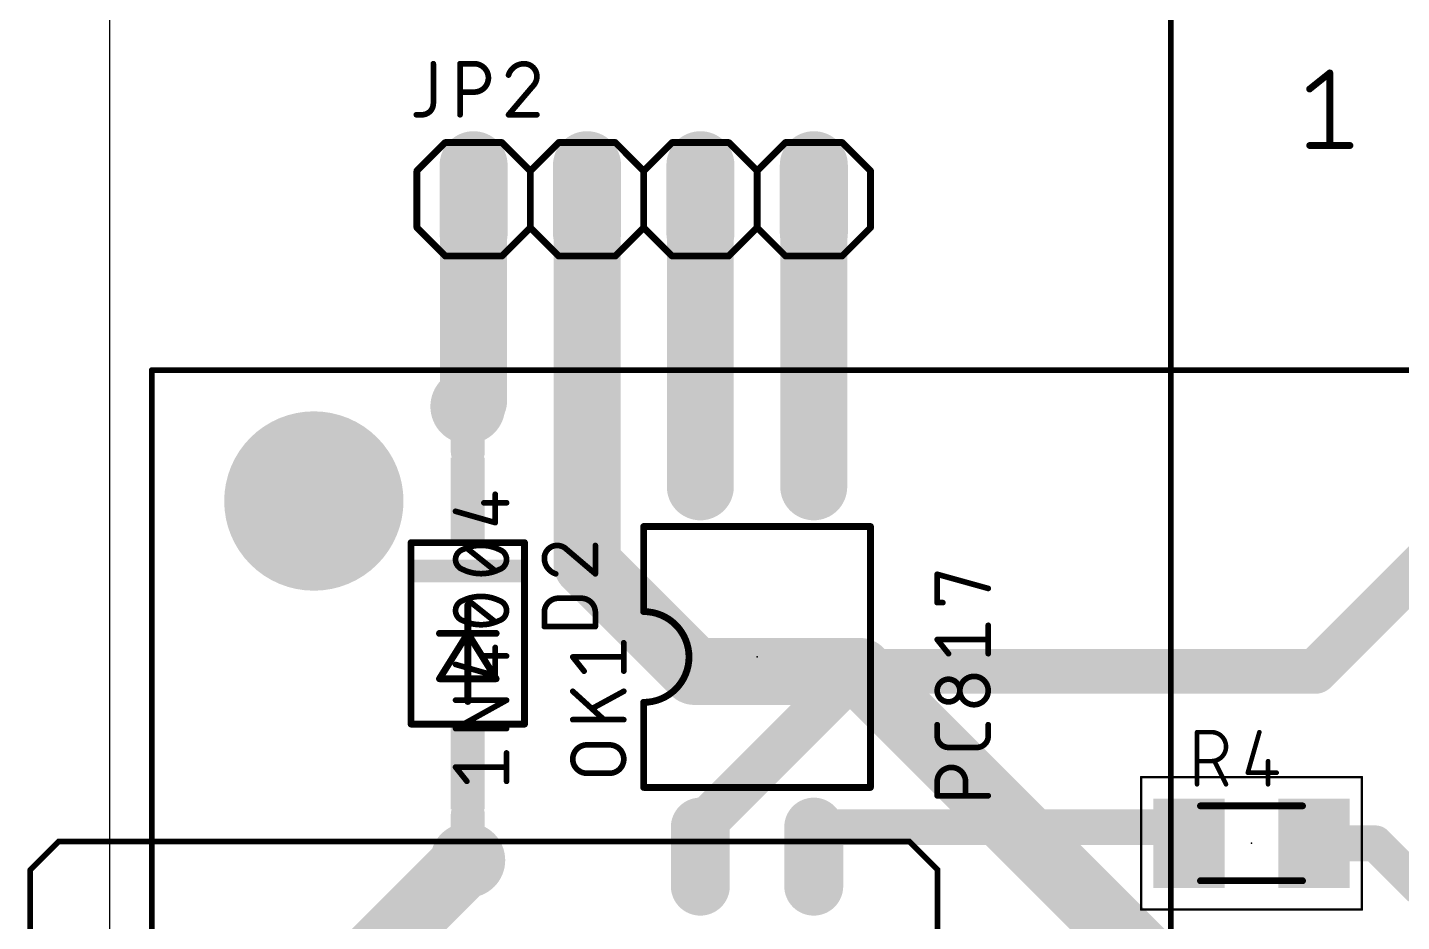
# Model space of a CAD drawing. Extents: x -35 to 140, y -8 to 139.
# Drawn here: x -1.84 to 28.93, y 23.1 to 43.12 of the extents above; entities that cross this region are included whole.
import ezdxf

# ---------------------------------------------------------------- set-up
doc = ezdxf.new("R2010")
doc.units = 0
for name, color, linetype in [('1', 12, 'CONTINUOUS'), ('16', 132, 'CONTINUOUS'), ('17', 110, 'CONTINUOUS'), ('20', 31, 'CONTINUOUS'), ('21', 253, 'CONTINUOUS'), ('23', 53, 'CONTINUOUS'), ('25', 253, 'CONTINUOUS'), ('27', 253, 'CONTINUOUS'), ('39', 12, 'CONTINUOUS'), ('51', 253, 'CONTINUOUS'), ('52', 253, 'CONTINUOUS')]:
    doc.layers.add(name, color=color, linetype=linetype)

# ---------------------------------------------------------------- blocks, each defined once
blk = doc.blocks.new('RECT')
blk.add_solid([(-0.5, -0.5), (0.5, -0.5), (-0.5, 0.5), (0.5, 0.5)])
blk = doc.blocks.new('ROUNDP')
at = {"const_width": 0.5}
blk.add_lwpolyline([(0, -0.25, 1), (0, 0.25, 1), (0, -0.25)], format="xyb", dxfattribs=at)
blk = doc.blocks.new('LONGP100')
at = {"const_width": 1}
blk.add_lwpolyline([(-0.5, 0), (0.5, 0)], dxfattribs=at)
at = {"const_width": 0.5}
for points in [[(-0.5, 0.25, 1), (-0.5, -0.25)], [(0.5, -0.25, 1), (0.5, 0.25)]]:
    blk.add_lwpolyline(points, format="xyb", dxfattribs=at)
blk = doc.blocks.new('OFFSETP100')
at = {"const_width": 1}
blk.add_lwpolyline([(0, 0), (1, 0)], dxfattribs=at)
at = {"const_width": 0.5}
for points in [[(0, 0.25, 1), (0, -0.25)], [(1, -0.25, 1), (1, 0.25)]]:
    blk.add_lwpolyline(points, format="xyb", dxfattribs=at)

msp = doc.modelspace()

# ---------------------------------------------------------------- linework, layer by layer
at = {"layer": '1'}
for points, const_width in [([(27, 28.7), (51.1, 52.8)], 1), ([(26.8762, 41.7406), (27.3278, 42.1018)], 0.1524), ([(27.3278, 42.1018), (27.3278, 40.4762)], 0.1524), ([(26.8762, 40.4762), (27.7793, 40.4762)], 0.1524), ([(8.152, 39.272), (8.152, 34.762)], 1.5), ([(13.23, 39.27), (13.232, 39.272)], 1.5), ([(13.23, 32.834), (13.23, 39.27)], 1.5), ([(15.77, 39.27), (15.772, 39.272)], 1.5), ([(15.77, 32.834), (15.77, 39.27)], 1.5), ([(8.152, 34.762), (8.022, 34.632)], 1.5), ([(13.23, 25.214), (16.716, 28.7)], 1), ([(16.716, 28.7), (27, 28.7)], 1), ([(15.77, 25.214), (23.812, 25.214)], 0.8), ([(23.812, 25.214), (24.174, 24.852)], 0.8), ([(26.974, 24.852), (28.348, 24.852)], 0.8), ([(28.348, 24.852), (29.37, 23.83)], 0.8), ([(8.022, 24.472), (5.122, 21.572)], 1.5)]:
    msp.add_lwpolyline(points, dxfattribs=dict(at, const_width=const_width))
for points, const_width in [([(27.3659, 42.1018, 1), (27.2897, 42.1018)], 0.0762), ([(27.3516, 42.072, 1), (27.304, 42.1316)], 0.0762), ([(26.8524, 41.7703, 1), (26.9, 41.7108)], 0.0762), ([(26.8762, 40.5143, 1), (26.8762, 40.4381)], 0.0762), ([(27.2897, 40.4762, 1), (27.3659, 40.4762)], 0.0762), ([(27.7793, 40.4381, 1), (27.7793, 40.5143)], 0.0762), ([(8.527, 39.272, 1), (7.777, 39.272)], 0.75), ([(13.605, 39.27, 1), (12.855, 39.27)], 0.75), ([(13.4972, 39.0068, 1), (12.9668, 39.5372)], 0.75), ([(16.145, 39.27, 1), (15.395, 39.27)], 0.75), ([(16.0372, 39.0068, 1), (15.5068, 39.5372)], 0.75), ([(12.9648, 39.5352, 1), (13.4952, 39.0048)], 0.75), ([(15.5048, 39.5352, 1), (16.0352, 39.0048)], 0.75), ([(8.4172, 34.4968, 1), (7.8868, 35.0272)], 0.75), ([(7.7568, 34.8972, 1), (8.2872, 34.3668)], 0.75), ([(7.777, 34.762, 1), (8.527, 34.762)], 0.75), ([(12.855, 32.834, 1), (13.605, 32.834)], 0.75), ([(15.395, 32.834, 1), (16.145, 32.834)], 0.75), ([(16.716, 28.95, 1), (16.716, 28.45)], 0.5), ([(16.8928, 28.5232, 1), (16.5392, 28.8768)], 0.5), ([(26.8232, 28.8768, 1), (27.1768, 28.5232)], 0.5), ([(27, 28.45, 1), (27, 28.95)], 0.5), ([(13.0532, 25.3908, 1), (13.4068, 25.0372)], 0.5), ([(15.77, 25.414, 1), (15.77, 25.014)], 0.4), ([(23.9534, 25.3554, 1), (23.6706, 25.0726)], 0.4), ([(23.812, 25.014, 1), (23.812, 25.414)], 0.4), ([(26.974, 25.052, 1), (26.974, 24.652)], 0.4), ([(28.4894, 24.9934, 1), (28.2066, 24.7106)], 0.4), ([(28.348, 24.652, 1), (28.348, 25.052)], 0.4), ([(8.2872, 24.2068, 1), (7.7568, 24.7372)], 0.75), ([(24.0326, 24.7106, 1), (24.3154, 24.9934)], 0.4)]:
    msp.add_lwpolyline(points, format="xyb", dxfattribs=dict(at, const_width=const_width))
at = {"layer": '16', "const_width": 1.5}
for points in [[(10.692, 39.272), (10.692, 31.108)], [(10.692, 31.108), (13.1, 28.7)], [(13.1, 28.7), (16.8, 28.7)], [(16.8, 28.7), (25.5, 20)]]:
    msp.add_lwpolyline(points, dxfattribs=at)
at = {"layer": '16', "const_width": 0.75}
for points in [[(11.067, 39.272, 1), (10.317, 39.272)], [(10.9572, 31.3732, 1), (10.4268, 30.8428)], [(10.317, 31.108, 1), (11.067, 31.108)], [(13.1, 29.075, 1), (13.1, 28.325)], [(12.8348, 28.4348, 1), (13.3652, 28.9652)], [(17.0652, 28.9652, 1), (16.5348, 28.4348)], [(16.8, 28.325, 1), (16.8, 29.075)]]:
    msp.add_lwpolyline(points, format="xyb", dxfattribs=at)
at = {"layer": '20'}
msp.add_line((0, 90), (0, 0), dxfattribs=at)
at = {"layer": '21', "const_width": 0.1524}
for points in [[(7.517, 40.542), (6.882, 39.907)], [(7.517, 40.542), (8.787, 40.542)], [(8.787, 40.542), (9.422, 39.907)], [(9.422, 39.907), (10.057, 40.542)], [(10.057, 40.542), (11.327, 40.542)], [(11.327, 40.542), (11.962, 39.907)], [(11.962, 39.907), (12.597, 40.542)], [(12.597, 40.542), (13.867, 40.542)], [(13.867, 40.542), (14.502, 39.907)], [(15.137, 40.542), (14.502, 39.907)], [(15.137, 40.542), (16.407, 40.542)], [(16.407, 40.542), (17.042, 39.907)], [(6.882, 39.907), (6.882, 38.637)], [(9.422, 39.907), (9.422, 38.637)], [(11.962, 39.907), (11.962, 38.637)], [(14.502, 39.907), (14.502, 38.637)], [(17.042, 39.907), (17.042, 38.637)], [(6.882, 38.637), (7.517, 38.002)], [(9.422, 38.637), (8.787, 38.002)], [(10.057, 38.002), (9.422, 38.637)], [(11.962, 38.637), (11.327, 38.002)], [(12.597, 38.002), (11.962, 38.637)], [(14.502, 38.637), (13.867, 38.002)], [(14.502, 38.637), (15.137, 38.002)], [(17.042, 38.637), (16.407, 38.002)], [(8.787, 38.002), (7.517, 38.002)], [(11.327, 38.002), (10.057, 38.002)], [(13.867, 38.002), (12.597, 38.002)], [(16.407, 38.002), (15.137, 38.002)], [(17.04, 31.945), (11.96, 31.945)], [(11.96, 31.945), (11.96, 30.04)], [(17.04, 31.945), (17.04, 26.103)], [(6.752, 27.52), (6.752, 31.584)], [(9.292, 31.584), (6.752, 31.584)], [(9.292, 31.584), (9.292, 27.52)], [(8.022, 30.187), (8.022, 29.552)], [(7.387, 28.536), (8.022, 29.552)], [(8.022, 29.552), (7.387, 29.552)], [(8.022, 29.552), (8.022, 28.028)], [(8.022, 29.552), (8.657, 28.536)], [(8.657, 29.552), (8.022, 29.552)], [(8.657, 28.536), (7.387, 28.536)], [(11.96, 26.103), (11.96, 28.008)], [(6.752, 27.52), (9.292, 27.52)], [(11.96, 26.103), (17.04, 26.103)]]:
    msp.add_lwpolyline(points, dxfattribs=at)
at = {"layer": '21'}
for points, const_width in [([(7.517, 40.5801, 1), (7.517, 40.5039)], 0.0762), ([(7.5439, 40.5151, 1), (7.4901, 40.5689)], 0.0762), ([(8.8139, 40.5689, 1), (8.7601, 40.5151)], 0.0762), ([(8.787, 40.5039, 1), (8.787, 40.5801)], 0.0762), ([(10.057, 40.5801, 1), (10.057, 40.5039)], 0.0762), ([(10.0839, 40.5151, 1), (10.0301, 40.5689)], 0.0762), ([(11.3539, 40.5689, 1), (11.3001, 40.5151)], 0.0762), ([(11.327, 40.5039, 1), (11.327, 40.5801)], 0.0762), ([(12.597, 40.5801, 1), (12.597, 40.5039)], 0.0762), ([(12.6239, 40.5151, 1), (12.5701, 40.5689)], 0.0762), ([(13.8939, 40.5689, 1), (13.8401, 40.5151)], 0.0762), ([(13.867, 40.5039, 1), (13.867, 40.5801)], 0.0762), ([(15.137, 40.5801, 1), (15.137, 40.5039)], 0.0762), ([(15.1639, 40.5151, 1), (15.1101, 40.5689)], 0.0762), ([(16.4339, 40.5689, 1), (16.3801, 40.5151)], 0.0762), ([(16.407, 40.5039, 1), (16.407, 40.5801)], 0.0762), ([(6.9201, 39.907, 1), (6.8439, 39.907)], 0.0762), ([(6.8551, 39.9339, 1), (6.9089, 39.8801)], 0.0762), ([(9.4601, 39.907, 1), (9.3839, 39.907)], 0.0762), ([(9.3951, 39.9339, 1), (9.4489, 39.8801)], 0.0762), ([(9.3951, 39.8801, 1), (9.4489, 39.9339)], 0.0762), ([(12.0001, 39.907, 1), (11.9239, 39.907)], 0.0762), ([(11.9351, 39.9339, 1), (11.9889, 39.8801)], 0.0762), ([(11.9351, 39.8801, 1), (11.9889, 39.9339)], 0.0762), ([(14.5401, 39.907, 1), (14.4639, 39.907)], 0.0762), ([(14.4751, 39.9339, 1), (14.5289, 39.8801)], 0.0762), ([(14.4751, 39.8801, 1), (14.5289, 39.9339)], 0.0762), ([(17.0801, 39.907, 1), (17.0039, 39.907)], 0.0762), ([(17.0151, 39.8801, 1), (17.0689, 39.9339)], 0.0762), ([(6.8439, 38.637, 1), (6.9201, 38.637)], 0.0762), ([(6.9089, 38.6639, 1), (6.8551, 38.6101)], 0.0762), ([(9.3839, 38.637, 1), (9.4601, 38.637)], 0.0762), ([(9.4489, 38.6639, 1), (9.3951, 38.6101)], 0.0762), ([(9.4489, 38.6101, 1), (9.3951, 38.6639)], 0.0762), ([(11.9239, 38.637, 1), (12.0001, 38.637)], 0.0762), ([(11.9889, 38.6639, 1), (11.9351, 38.6101)], 0.0762), ([(11.9889, 38.6101, 1), (11.9351, 38.6639)], 0.0762), ([(14.4639, 38.637, 1), (14.5401, 38.637)], 0.0762), ([(14.5289, 38.6639, 1), (14.4751, 38.6101)], 0.0762), ([(14.5289, 38.6101, 1), (14.4751, 38.6639)], 0.0762), ([(17.0039, 38.637, 1), (17.0801, 38.637)], 0.0762), ([(17.0689, 38.6101, 1), (17.0151, 38.6639)], 0.0762), ([(7.517, 38.0401, 1), (7.517, 37.9639)], 0.0762), ([(7.4901, 37.9751, 1), (7.5439, 38.0289)], 0.0762), ([(8.7601, 38.0289, 1), (8.8139, 37.9751)], 0.0762), ([(8.787, 37.9639, 1), (8.787, 38.0401)], 0.0762), ([(10.057, 38.0401, 1), (10.057, 37.9639)], 0.0762), ([(10.0301, 37.9751, 1), (10.0839, 38.0289)], 0.0762), ([(11.3001, 38.0289, 1), (11.3539, 37.9751)], 0.0762), ([(11.327, 37.9639, 1), (11.327, 38.0401)], 0.0762), ([(12.597, 38.0401, 1), (12.597, 37.9639)], 0.0762), ([(12.5701, 37.9751, 1), (12.6239, 38.0289)], 0.0762), ([(13.8401, 38.0289, 1), (13.8939, 37.9751)], 0.0762), ([(13.867, 37.9639, 1), (13.867, 38.0401)], 0.0762), ([(15.137, 38.0401, 1), (15.137, 37.9639)], 0.0762), ([(15.1101, 37.9751, 1), (15.1639, 38.0289)], 0.0762), ([(16.3801, 38.0289, 1), (16.4339, 37.9751)], 0.0762), ([(16.407, 37.9639, 1), (16.407, 38.0401)], 0.0762), ([(11.96, 31.9831, 1), (11.96, 31.9069)], 0.0762), ([(11.9981, 31.945, 1), (11.9219, 31.945)], 0.0762), ([(17.0781, 31.945, 1), (17.0019, 31.945)], 0.0762), ([(17.04, 31.9069, 1), (17.04, 31.9831)], 0.0762), ([(6.7901, 31.584, 1), (6.7139, 31.584)], 0.0762), ([(6.752, 31.6221, 1), (6.752, 31.5459)], 0.0762), ([(9.3301, 31.584, 1), (9.2539, 31.584)], 0.0762), ([(9.292, 31.5459, 1), (9.292, 31.6221)], 0.0762), ([(8.0601, 30.187, 1), (7.9839, 30.187)], 0.0762), ([(11.96, 28.008, 1), (11.96, 30.04)], 0.1524), ([(11.96, 30.0781, 1), (11.96, 30.0019)], 0.0762), ([(11.9219, 30.04, 1), (11.9981, 30.04)], 0.0762), ([(7.387, 29.5901, 1), (7.387, 29.5139)], 0.0762), ([(8.0601, 29.552, 1), (7.9839, 29.552)], 0.0762), ([(8.0543, 29.5722, 1), (7.9897, 29.5318)], 0.0762), ([(8.022, 29.5901, 1), (8.022, 29.5139)], 0.0762), ([(7.9839, 29.552, 1), (8.0601, 29.552)], 0.0762), ([(8.0543, 29.5318, 1), (7.9897, 29.5722)], 0.0762), ([(8.022, 29.5139, 1), (8.022, 29.5901)], 0.0762), ([(8.657, 29.5139, 1), (8.657, 29.5901)], 0.0762), ([(7.387, 28.5741, 1), (7.387, 28.4979)], 0.0762), ([(7.3547, 28.5562, 1), (7.4193, 28.5158)], 0.0762), ([(8.6247, 28.5158, 1), (8.6893, 28.5562)], 0.0762), ([(8.657, 28.4979, 1), (8.657, 28.5741)], 0.0762), ([(7.9839, 28.028, 1), (8.0601, 28.028)], 0.0762), ([(11.9981, 28.008, 1), (11.9219, 28.008)], 0.0762), ([(11.96, 28.0461, 1), (11.96, 27.9699)], 0.0762), ([(6.752, 27.5581, 1), (6.752, 27.4819)], 0.0762), ([(6.7139, 27.52, 1), (6.7901, 27.52)], 0.0762), ([(9.2539, 27.52, 1), (9.3301, 27.52)], 0.0762), ([(9.292, 27.4819, 1), (9.292, 27.5581)], 0.0762), ([(11.96, 26.1411, 1), (11.96, 26.0649)], 0.0762), ([(17.04, 26.0649, 1), (17.04, 26.1411)], 0.0762), ([(11.9219, 26.103, 1), (11.9981, 26.103)], 0.0762), ([(17.0019, 26.103, 1), (17.0781, 26.103)], 0.0762)]:
    msp.add_lwpolyline(points, format="xyb", dxfattribs=dict(at, const_width=const_width))
at = {"layer": '23'}
for p in [(11.962, 39.272), (8.022, 29.552), (14.5, 29.024), (25.574, 24.852)]:
    msp.add_point(p, dxfattribs=at)
at = {"layer": '25'}
for points, const_width in [([(7.2503, 42.3073), (7.2503, 41.4183)], 0.127), ([(7.8483, 41.1643), (7.8483, 42.3073)], 0.127), ([(7.8483, 42.3073), (8.1658, 42.3073)], 0.127), ([(9.4739, 41.7993), (8.9342, 41.1643)], 0.127), ([(8.1658, 41.6723), (7.8483, 41.6723)], 0.127), ([(6.9963, 41.1643), (6.8693, 41.1643)], 0.127), ([(8.9342, 41.1643), (9.5692, 41.1643)], 0.127), ([(10.2445, 31.4253), (10.8795, 30.8855)], 0.127), ([(10.8795, 30.8855), (10.8795, 31.5205)], 0.127), ([(10.054, 30.3394), (10.562, 30.3394)], 0.127), ([(9.7365, 29.7044), (9.7365, 30.0219)], 0.127), ([(10.8795, 30.0219), (10.8795, 29.7044)], 0.127), ([(10.8795, 29.7044), (9.7365, 29.7044)], 0.127), ([(11.5155, 28.7065), (11.5155, 29.3415)], 0.127), ([(10.6265, 28.7065), (10.3725, 29.024)], 0.127), ([(10.3725, 29.024), (11.5155, 29.024)], 0.127), ([(10.3725, 28.2557), (11.071, 27.6207)], 0.127), ([(11.5155, 28.2557), (10.817, 27.8747)], 0.127), ([(11.5155, 27.6207), (10.3725, 27.6207)], 0.127), ([(24.3548, 26.1728), (24.3548, 27.3412)], 0.1016), ([(24.3548, 27.3412), (24.6794, 27.3412)], 0.1016), ([(25.7501, 27.3412), (25.4904, 26.4324)], 0.1016), ([(10.69, 27.0555), (11.198, 27.0555)], 0.127), ([(11.198, 26.4205), (10.69, 26.4205)], 0.127), ([(24.6794, 26.6921), (24.3548, 26.6921)], 0.1016), ([(25.0039, 26.1728), (24.7443, 26.6921)], 0.1016), ([(25.4904, 26.4324), (26.1395, 26.4324)], 0.1016), ([(25.9448, 26.6921), (25.9448, 26.1728)], 0.1016)]:
    msp.add_lwpolyline(points, dxfattribs=dict(at, const_width=const_width))
for points, const_width in [([(7.282, 42.3073, 1), (7.2186, 42.3073)], 0.0635), ([(7.8483, 42.3391, 1), (7.8483, 42.2756)], 0.0635), ([(7.8801, 42.3073, 1), (7.8166, 42.3073)], 0.0635), ([(8.1658, 42.3391, 1), (8.1658, 42.2756)], 0.0635), ([(8.1658, 41.6723, 1), (8.1658, 42.3073)], 0.127), ([(8.1658, 42.2756, 1), (8.1658, 42.3391)], 0.0635), ([(9.2834, 42.3073, 0.3252), (8.9342, 42.0533)], 0.127), ([(9.2834, 42.3391, 1), (9.2834, 42.2756)], 0.0635), ([(9.5692, 42.0216, 0.4142), (9.2834, 42.3073)], 0.127), ([(9.2834, 42.2756, 1), (9.2834, 42.3391)], 0.0635), ([(8.904, 42.0631, 1), (8.9644, 42.0435)], 0.0635), ([(9.4739, 41.7993, 0.2053), (9.5692, 42.0216)], 0.127), ([(9.452, 41.8223, 1), (9.4958, 41.7763)], 0.0635), ([(9.4981, 41.7787, 1), (9.4497, 41.8199)], 0.0635), ([(9.6009, 42.0216, 1), (9.5374, 42.0215)], 0.0635), ([(9.5374, 42.0216, 1), (9.6009, 42.0216)], 0.0635), ([(7.8483, 41.7041, 1), (7.8483, 41.6405)], 0.0635), ([(8.1658, 41.7041, 1), (8.1658, 41.6405)], 0.0635), ([(8.1658, 41.6405, 1), (8.1658, 41.7041)], 0.0635), ([(6.9963, 41.1643, 0.4142), (7.2503, 41.4183)], 0.127), ([(7.282, 41.4183, 1), (7.2186, 41.4183)], 0.0635), ([(7.2186, 41.4183, 1), (7.282, 41.4183)], 0.0635), ([(6.8693, 41.1961, 1), (6.8693, 41.1326)], 0.0635), ([(6.9963, 41.1961, 1), (6.9963, 41.1326)], 0.0635), ([(6.9963, 41.1326, 1), (6.9963, 41.1961)], 0.0635), ([(7.8166, 41.1643, 1), (7.8801, 41.1643)], 0.0635), ([(8.9342, 41.1961, 1), (8.9342, 41.1326)], 0.0635), ([(8.91, 41.1849, 1), (8.9584, 41.1437)], 0.0635), ([(9.5692, 41.1326, 1), (9.5692, 41.1961)], 0.0635), ([(10.0222, 31.5205, 0.4142), (9.7365, 31.2348)], 0.127), ([(10.2445, 31.4253, 0.2053), (10.0222, 31.5205)], 0.127), ([(10.0222, 31.5522, 1), (10.0223, 31.4888)], 0.0635), ([(10.0222, 31.4888, 1), (10.0222, 31.5523)], 0.0635), ([(10.2651, 31.4494, 1), (10.2239, 31.4011)], 0.0635), ([(10.2215, 31.4034, 1), (10.2675, 31.4471)], 0.0635), ([(10.9113, 31.5205, 1), (10.8477, 31.5205)], 0.0635), ([(9.7365, 31.2348, 0.3252), (9.9905, 30.8855)], 0.127), ([(9.7683, 31.2347, 1), (9.7048, 31.2348)], 0.0635), ([(9.7048, 31.2348, 1), (9.7683, 31.2348)], 0.0635), ([(9.9807, 30.8553, 1), (10.0003, 30.9157)], 0.0635), ([(10.8477, 30.8855, 1), (10.9113, 30.8855)], 0.0635), ([(10.8589, 30.8613, 1), (10.9001, 30.9097)], 0.0635), ([(10.054, 30.3394, 0.4142), (9.7365, 30.0219)], 0.127), ([(10.054, 30.3712, 1), (10.054, 30.3077)], 0.0635), ([(10.054, 30.3077, 1), (10.054, 30.3712)], 0.0635), ([(10.562, 30.3712, 1), (10.562, 30.3077)], 0.0635), ([(10.8795, 30.0219, 0.4142), (10.562, 30.3394)], 0.127), ([(10.562, 30.3077, 1), (10.562, 30.3712)], 0.0635), ([(9.7683, 30.0219, 1), (9.7048, 30.0219)], 0.0635), ([(9.7048, 30.0219, 1), (9.7683, 30.0219)], 0.0635), ([(10.9113, 30.0219, 1), (10.8477, 30.0219)], 0.0635), ([(10.8477, 30.0219, 1), (10.9113, 30.0219)], 0.0635), ([(9.7365, 29.7361, 1), (9.7365, 29.6727)], 0.0635), ([(9.7048, 29.7044, 1), (9.7683, 29.7044)], 0.0635), ([(10.8477, 29.7044, 1), (10.9113, 29.7044)], 0.0635), ([(10.8795, 29.6727, 1), (10.8795, 29.7361)], 0.0635), ([(11.5473, 29.3415, 1), (11.4838, 29.3415)], 0.0635), ([(10.3973, 29.0438, 1), (10.3477, 29.0042)], 0.0635), ([(10.3725, 29.0557, 1), (10.3725, 28.9923)], 0.0635), ([(11.5155, 28.9923, 1), (11.5155, 29.0557)], 0.0635), ([(10.6017, 28.6867, 1), (10.6513, 28.7263)], 0.0635), ([(11.4838, 28.7065, 1), (11.5473, 28.7065)], 0.0635), ([(10.3939, 28.2791, 1), (10.3511, 28.2322)], 0.0635), ([(11.5307, 28.2278, 1), (11.5003, 28.2835)], 0.0635), ([(10.8018, 27.9025, 1), (10.8322, 27.8468)], 0.0635), ([(10.3725, 27.6524, 1), (10.3725, 27.5889)], 0.0635), ([(11.0496, 27.5972, 1), (11.0924, 27.6441)], 0.0635), ([(11.5155, 27.5889, 1), (11.5155, 27.6524)], 0.0635), ([(24.3802, 27.3412, 1), (24.3294, 27.3412)], 0.0508), ([(24.3548, 27.3666, 1), (24.3548, 27.3158)], 0.0508), ([(24.6794, 26.6921, 1), (24.6794, 27.3412)], 0.1016), ([(24.6794, 27.3666, 1), (24.6794, 27.3158)], 0.0508), ([(24.6794, 27.3158, 1), (24.6794, 27.3666)], 0.0508), ([(25.7745, 27.3342, 1), (25.7257, 27.3482)], 0.0508), ([(10.69, 27.0555, 1), (10.69, 26.4205)], 0.127), ([(10.69, 27.0873, 1), (10.69, 27.0238)], 0.0635), ([(10.69, 27.0238, 1), (10.69, 27.0873)], 0.0635), ([(11.198, 26.4205, 1), (11.198, 27.0555)], 0.127), ([(11.198, 27.0873, 1), (11.198, 27.0238)], 0.0635), ([(11.198, 27.0238, 1), (11.198, 27.0873)], 0.0635), ([(10.69, 26.4522, 1), (10.69, 26.3888)], 0.0635), ([(10.69, 26.3888, 1), (10.69, 26.4522)], 0.0635), ([(11.198, 26.4522, 1), (11.198, 26.3888)], 0.0635), ([(11.198, 26.3888, 1), (11.198, 26.4522)], 0.0635), ([(24.3548, 26.7175, 1), (24.3548, 26.6667)], 0.0508), ([(24.6794, 26.7175, 1), (24.6794, 26.6667)], 0.0508), ([(24.6794, 26.6667, 1), (24.6794, 26.7175)], 0.0508), ([(24.767, 26.7034, 1), (24.7215, 26.6807)], 0.0508), ([(25.4904, 26.4578, 1), (25.4904, 26.407)], 0.0508), ([(25.9702, 26.6921, 1), (25.9194, 26.6921)], 0.0508), ([(26.1395, 26.407, 1), (26.1395, 26.4578)], 0.0508), ([(24.3294, 26.1728, 1), (24.3802, 26.1728)], 0.0508), ([(24.9812, 26.1614, 1), (25.0266, 26.1842)], 0.0508), ([(25.466, 26.4394, 1), (25.5149, 26.4255)], 0.0508), ([(25.9194, 26.1728, 1), (25.9702, 26.1728)], 0.0508)]:
    msp.add_lwpolyline(points, format="xyb", dxfattribs=dict(at, const_width=const_width))
at = {"layer": '27'}
for points, const_width in [([(8.6683, 32.6665, 1), (8.6047, 32.6665)], 0.0635), ([(7.7562, 32.316, 1), (7.7388, 32.255)], 0.0635), ([(8.3825, 32.5078, 1), (8.3825, 32.4442)], 0.0635), ([(8.8905, 32.4442, 1), (8.8905, 32.5078)], 0.0635), ([(8.6047, 32.0315, 1), (8.6683, 32.0315)], 0.0635), ([(8.6278, 32.001, 1), (8.6452, 32.062)], 0.0635), ([(7.9063, 31.4283, 0.3205), (7.7475, 31.206)], 0.127), ([(7.8923, 31.4568, 1), (7.9202, 31.3997)], 0.0635), ([(8.319, 31.5235, 0.1139), (7.9063, 31.4283)], 0.127), ([(7.9165, 31.3982, 1), (7.896, 31.4583)], 0.0635), ([(8.0213, 31.4848, 1), (7.9817, 31.4352)], 0.0635), ([(8.7317, 31.4283, 0.1139), (8.319, 31.5235)], 0.127), ([(8.319, 31.5553, 1), (8.319, 31.4918)], 0.0635), ([(8.319, 31.4918, 1), (8.319, 31.5553)], 0.0635), ([(8.8905, 31.206, 0.3205), (8.7317, 31.4283)], 0.127), ([(8.742, 31.4583, 1), (8.7215, 31.3982)], 0.0635), ([(8.7178, 31.3997, 1), (8.7457, 31.4568)], 0.0635), ([(7.7475, 31.206, 0.3205), (7.9063, 30.9838)], 0.127), ([(7.7793, 31.206, 1), (7.7158, 31.206)], 0.0635), ([(7.7158, 31.206, 1), (7.7793, 31.206)], 0.0635), ([(8.7317, 30.9838, 0.3205), (8.8905, 31.206)], 0.127), ([(8.9223, 31.206, 1), (8.8588, 31.206)], 0.0635), ([(8.8588, 31.206, 1), (8.9223, 31.206)], 0.0635), ([(7.9202, 31.0123, 1), (7.8923, 30.9552)], 0.0635), ([(7.9063, 30.9838, 0.1139), (8.319, 30.8885)], 0.127), ([(7.896, 30.9537, 1), (7.9165, 31.0138)], 0.0635), ([(8.319, 30.8885, 0.1139), (8.7317, 30.9838)], 0.127), ([(8.319, 30.9202, 1), (8.319, 30.8568)], 0.0635), ([(8.319, 30.8568, 1), (8.319, 30.9202)], 0.0635), ([(8.6167, 30.9272, 1), (8.6563, 30.9768)], 0.0635), ([(8.7215, 31.0138, 1), (8.742, 30.9537)], 0.0635), ([(8.7457, 30.9552, 1), (8.7178, 31.0123)], 0.0635), ([(18.543, 30.9064, 1), (18.526, 30.8453)], 0.0635), ([(18.5663, 30.8758, 1), (18.5028, 30.8758)], 0.0635), ([(19.669, 30.5278, 1), (19.686, 30.5889)], 0.0635), ([(7.9063, 30.2853, 0.3205), (7.7475, 30.063)], 0.127), ([(7.8923, 30.3138, 1), (7.9202, 30.2567)], 0.0635), ([(8.319, 30.3805, 0.1139), (7.9063, 30.2853)], 0.127), ([(7.9165, 30.2552, 1), (7.896, 30.3153)], 0.0635), ([(8.0213, 30.3418, 1), (7.9817, 30.2922)], 0.0635), ([(8.7317, 30.2853, 0.1139), (8.319, 30.3805)], 0.127), ([(8.319, 30.4123, 1), (8.319, 30.3488)], 0.0635), ([(8.319, 30.3488, 1), (8.319, 30.4123)], 0.0635), ([(8.8905, 30.063, 0.3205), (8.7317, 30.2853)], 0.127), ([(8.742, 30.3153, 1), (8.7215, 30.2552)], 0.0635), ([(8.7178, 30.2567, 1), (8.7457, 30.3138)], 0.0635), ([(18.5345, 30.2726, 1), (18.5345, 30.2091)], 0.0635), ([(18.5028, 30.2408, 1), (18.5663, 30.2408)], 0.0635), ([(18.6615, 30.2091, 1), (18.6615, 30.2726)], 0.0635), ([(7.7475, 30.063, 0.3205), (7.9063, 29.8407)], 0.127), ([(7.7793, 30.063, 1), (7.7158, 30.063)], 0.0635), ([(7.7158, 30.063, 1), (7.7793, 30.063)], 0.0635), ([(7.9202, 29.8693, 1), (7.8923, 29.8122)], 0.0635), ([(7.9063, 29.8407, 0.1139), (8.319, 29.7455)], 0.127), ([(7.896, 29.8107, 1), (7.9165, 29.8708)], 0.0635), ([(8.319, 29.7455, 0.1139), (8.7317, 29.8407)], 0.127), ([(8.6167, 29.7842, 1), (8.6563, 29.8338)], 0.0635), ([(8.7317, 29.8407, 0.3205), (8.8905, 30.063)], 0.127), ([(8.7215, 29.8708, 1), (8.742, 29.8107)], 0.0635), ([(8.7457, 29.8122, 1), (8.7178, 29.8693)], 0.0635), ([(8.9223, 30.063, 1), (8.8588, 30.063)], 0.0635), ([(8.8588, 30.063, 1), (8.9223, 30.063)], 0.0635), ([(8.319, 29.7772, 1), (8.319, 29.7138)], 0.0635), ([(8.319, 29.7138, 1), (8.319, 29.7772)], 0.0635), ([(19.7093, 29.7328, 1), (19.6458, 29.7328)], 0.0635), ([(8.6683, 29.2375, 1), (8.6047, 29.2375)], 0.0635), ([(18.5593, 29.4352, 1), (18.5097, 29.3955)], 0.0635), ([(18.5345, 29.4471, 1), (18.5345, 29.3836)], 0.0635), ([(19.6775, 29.3836, 1), (19.6775, 29.4471)], 0.0635), ([(8.3825, 29.0787, 1), (8.3825, 29.0153)], 0.0635), ([(8.8905, 29.0153, 1), (8.8905, 29.0787)], 0.0635), ([(18.7637, 29.078, 1), (18.8133, 29.1177)], 0.0635), ([(19.6458, 29.0978, 1), (19.7093, 29.0978)], 0.0635), ([(7.7562, 28.887, 1), (7.7388, 28.826)], 0.0635), ([(8.6047, 28.6025, 1), (8.6683, 28.6025)], 0.0635), ([(8.6278, 28.572, 1), (8.6452, 28.633)], 0.0635), ([(19.36, 28.5898, 1), (19.36, 27.9548)], 0.127), ([(19.36, 27.9548, 1), (19.36, 28.5898)], 0.127), ([(19.36, 28.6216, 1), (19.36, 28.5581)], 0.0635), ([(19.36, 28.5581, 1), (19.36, 28.6216)], 0.0635), ([(18.7885, 28.5263, 1), (18.7885, 28.0183)], 0.127), ([(18.7885, 28.5581, 1), (18.7885, 28.4946)], 0.0635), ([(18.7885, 28.0183, 1), (18.7885, 28.5263)], 0.127), ([(18.7885, 28.4946, 1), (18.7885, 28.5581)], 0.0635), ([(7.7475, 28.0881, 1), (7.7475, 28.0247)], 0.0635), ([(8.9059, 28.0286, 1), (8.8751, 28.0842)], 0.0635), ([(8.8905, 28.0247, 1), (8.8905, 28.0881)], 0.0635), ([(18.7885, 28.0501, 1), (18.7885, 27.9866)], 0.0635), ([(18.7885, 27.9866, 1), (18.7885, 28.0501)], 0.0635), ([(19.36, 27.9866, 1), (19.36, 27.9231)], 0.0635), ([(19.36, 27.9231, 1), (19.36, 27.9866)], 0.0635), ([(7.7475, 27.4532, 1), (7.7475, 27.3897)], 0.0635), ([(7.7321, 27.4492, 1), (7.7629, 27.3936)], 0.0635), ([(8.8905, 27.3897, 1), (8.8905, 27.4532)], 0.0635), ([(18.5663, 27.5066, 1), (18.5028, 27.5066)], 0.0635), ([(19.7093, 27.5066, 1), (19.6458, 27.5066)], 0.0635), ([(18.5345, 27.2526, 0.4142), (18.7885, 26.9986)], 0.127), ([(18.5663, 27.2526, 1), (18.5028, 27.2526)], 0.0635), ([(18.5028, 27.2526, 1), (18.5663, 27.2526)], 0.0635), ([(19.4235, 26.9986, 0.4142), (19.6775, 27.2526)], 0.127), ([(19.7093, 27.2526, 1), (19.6458, 27.2526)], 0.0635), ([(19.6458, 27.2526, 1), (19.7093, 27.2526)], 0.0635), ([(8.9223, 26.8753, 1), (8.8588, 26.8753)], 0.0635), ([(18.7885, 27.0304, 1), (18.7885, 26.9669)], 0.0635), ([(18.7885, 26.9669, 1), (18.7885, 27.0304)], 0.0635), ([(19.4235, 27.0304, 1), (19.4235, 26.9669)], 0.0635), ([(19.4235, 26.9669, 1), (19.4235, 27.0304)], 0.0635), ([(7.7723, 26.5776, 1), (7.7227, 26.538)], 0.0635), ([(7.7475, 26.5895, 1), (7.7475, 26.5261)], 0.0635), ([(8.8905, 26.5261, 1), (8.8905, 26.5895)], 0.0635), ([(19.1695, 26.234, 1), (18.5345, 26.234)], 0.127), ([(7.9767, 26.2205, 1), (8.0263, 26.2601)], 0.0635), ([(8.8588, 26.2403, 1), (8.9223, 26.2403)], 0.0635), ([(18.5663, 26.234, 1), (18.5028, 26.234)], 0.0635), ([(18.5028, 26.234, 1), (18.5663, 26.234)], 0.0635), ([(19.2012, 26.234, 1), (19.1378, 26.234)], 0.0635), ([(19.1378, 26.234, 1), (19.2012, 26.234)], 0.0635), ([(18.5345, 25.9483, 1), (18.5345, 25.8848)], 0.0635), ([(18.5028, 25.9165, 1), (18.5663, 25.9165)], 0.0635), ([(19.1378, 25.9165, 1), (19.2012, 25.9165)], 0.0635), ([(19.6775, 25.8848, 1), (19.6775, 25.9483)], 0.0635)]:
    msp.add_lwpolyline(points, format="xyb", dxfattribs=dict(at, const_width=const_width))
at = {"layer": '27', "const_width": 0.127}
for points in [[(8.6365, 32.0315), (8.6365, 32.6665)], [(7.7475, 32.2855), (8.6365, 32.0315)], [(8.3825, 32.476), (8.8905, 32.476)], [(8.6365, 30.952), (8.0015, 31.46)], [(18.5345, 30.2408), (18.5345, 30.8758)], [(18.5345, 30.8758), (19.6775, 30.5583)], [(8.6365, 29.809), (8.0015, 30.317)], [(18.6615, 30.2408), (18.5345, 30.2408)], [(19.6775, 29.0978), (19.6775, 29.7328)], [(8.6365, 28.6025), (8.6365, 29.2375)], [(18.7885, 29.0978), (18.5345, 29.4153)], [(18.5345, 29.4153), (19.6775, 29.4153)], [(8.3825, 29.047), (8.8905, 29.047)], [(7.7475, 28.8565), (8.6365, 28.6025)], [(7.7475, 27.4214), (8.8905, 28.0564)], [(8.8905, 28.0564), (7.7475, 28.0564)], [(8.8905, 27.4214), (7.7475, 27.4214)], [(18.5345, 27.2526), (18.5345, 27.5066)], [(19.6775, 27.5066), (19.6775, 27.2526)], [(8.8905, 26.2403), (8.8905, 26.8753)], [(19.4235, 26.9986), (18.7885, 26.9986)], [(8.0015, 26.2403), (7.7475, 26.5578)], [(7.7475, 26.5578), (8.8905, 26.5578)], [(18.5345, 25.9165), (18.5345, 26.234)], [(19.1695, 26.234), (19.1695, 25.9165)], [(19.6775, 25.9165), (18.5345, 25.9165)]]:
    msp.add_lwpolyline(points, dxfattribs=at)
at = {"layer": '39', "const_width": 0.0508}
for points in [[(23.101, 26.335), (28.047, 26.335)], [(23.101, 23.369), (23.101, 26.335)], [(28.047, 26.335), (28.047, 23.369)], [(28.047, 23.369), (23.101, 23.369)]]:
    msp.add_lwpolyline(points, dxfattribs=at)
at = {"layer": '39', "const_width": 0.0254}
for points in [[(23.101, 26.3477, 1), (23.101, 26.3223)], [(23.1137, 26.335, 1), (23.0883, 26.335)], [(28.0597, 26.335, 1), (28.0343, 26.335)], [(28.047, 26.3223, 1), (28.047, 26.3477)], [(23.101, 23.3817, 1), (23.101, 23.3563)], [(28.047, 23.3563, 1), (28.047, 23.3817)], [(23.0883, 23.369, 1), (23.1137, 23.369)], [(28.0343, 23.369, 1), (28.0597, 23.369)]]:
    msp.add_lwpolyline(points, format="xyb", dxfattribs=at)
at = {"layer": '51'}
for points, const_width in [([(23.77, 76.18), (23.77, 13.32)], 0.127), ([(8.022, 34.632), (8.022, 33.616)], 0.762), ([(8.022, 24.472), (8.022, 25.488)], 0.762), ([(26.717, 25.6902), (24.431, 25.6902)], 0.1524), ([(26.717, 24.0138), (24.431, 24.0138)], 0.1524)]:
    msp.add_lwpolyline(points, dxfattribs=dict(at, const_width=const_width))
for points, const_width in [([(8.2125, 34.632, 1), (7.8315, 34.632)], 0.381), ([(7.8315, 33.616, 1), (8.2125, 33.616)], 0.381), ([(8.2125, 25.488, 1), (7.8315, 25.488)], 0.381), ([(24.431, 25.7283, 1), (24.431, 25.6521)], 0.0762), ([(26.717, 25.6521, 1), (26.717, 25.7283)], 0.0762), ([(7.8315, 24.472, 1), (8.2125, 24.472)], 0.381), ([(24.431, 24.0519, 1), (24.431, 23.9757)], 0.0762), ([(26.717, 23.9757, 1), (26.717, 24.0519)], 0.0762)]:
    msp.add_lwpolyline(points, format="xyb", dxfattribs=dict(at, const_width=const_width))
at = {"layer": '52', "const_width": 0.0635}
for points in [[(0.944, 35.4778, 1), (0.944, 35.4143)], [(0.9758, 35.446, 1), (0.9123, 35.446)], [(-1.141, 24.9277, 1), (-1.141, 24.8643)], [(-1.1185, 24.8735, 1), (-1.1635, 24.9185)], [(17.9315, 24.9185, 1), (17.8865, 24.8735)], [(17.909, 24.8643, 1), (17.909, 24.9277)], [(-1.7985, 24.2835, 1), (-1.7535, 24.2385)], [(-1.7443, 24.261, 1), (-1.8077, 24.261)], [(18.5757, 24.261, 1), (18.5123, 24.261)], [(18.5215, 24.2385, 1), (18.5665, 24.2835)]]:
    msp.add_lwpolyline(points, format="xyb", dxfattribs=at)
at = {"layer": '52', "const_width": 0.127}
for points in [[(0.944, 35.446), (0.944, 1.646)], [(0.944, 35.446), (56.644, 35.446)], [(-1.141, 24.896), (-1.776, 24.261)], [(17.909, 24.896), (-1.141, 24.896)], [(18.544, 24.261), (17.909, 24.896)], [(-1.776, 24.261), (-1.776, 12.831)], [(18.544, 12.831), (18.544, 24.261)]]:
    msp.add_lwpolyline(points, dxfattribs=at)

# ---------------------------------------------------------------- block references
at = {"layer": '1', "xscale": 1.6, "yscale": 2}
for p in [(24.174, 24.852), (26.974, 24.852)]:
    msp.add_blockref('RECT', p, dxfattribs=at)
at = {"layer": '17'}
for name, p, xscale, yscale, rotation in [('LONGP100', (8.152, 39.272), 1.524, 1.524, 90), ('LONGP100', (8.152, 39.272), 1.524, 1.524, 90), ('LONGP100', (10.692, 39.272), 1.524, 1.524, 90), ('LONGP100', (10.692, 39.272), 1.524, 1.524, 90), ('LONGP100', (13.232, 39.272), 1.524, 1.524, 90), ('LONGP100', (13.232, 39.272), 1.524, 1.524, 90), ('LONGP100', (15.772, 39.272), 1.524, 1.524, 90), ('LONGP100', (15.772, 39.272), 1.524, 1.524, 90), ('ROUNDP', (8.022, 34.632), 1.6764, 1.6764, 270), ('ROUNDP', (8.022, 34.632), 1.6764, 1.6764, 270), ('OFFSETP100', (13.23, 32.834), 1.3208, 1.3208, 90), ('OFFSETP100', (13.23, 32.834), 1.3208, 1.3208, 90), ('OFFSETP100', (15.77, 32.834), 1.3208, 1.3208, 90), ('OFFSETP100', (15.77, 32.834), 1.3208, 1.3208, 90), ('ROUNDP', (4.574, 32.516), 4.016, 4.016, 180), ('ROUNDP', (4.574, 32.516), 4.016, 4.016, 180), ('OFFSETP100', (13.23, 25.214), 1.3208, 1.3208, 270), ('OFFSETP100', (13.23, 25.214), 1.3208, 1.3208, 270), ('OFFSETP100', (15.77, 25.214), 1.3208, 1.3208, 270), ('OFFSETP100', (15.77, 25.214), 1.3208, 1.3208, 270), ('ROUNDP', (8.022, 24.472), 1.6764, 1.6764, 270), ('ROUNDP', (8.022, 24.472), 1.6764, 1.6764, 270)]:
    msp.add_blockref(name, p, dxfattribs=dict(at, xscale=xscale, yscale=yscale, rotation=rotation))
at = {"layer": '21', "rotation": 270}
for p, xscale, yscale in [((8.022, 32.5365), 1.905, 0.762), ((8.022, 30.949), 0.508, 2.54), ((8.022, 26.5675), 1.905, 0.762)]:
    msp.add_blockref('RECT', p, dxfattribs=dict(at, xscale=xscale, yscale=yscale))
at = {"layer": '51'}
for p, xscale, yscale in [((8.152, 39.272), 0.508, 0.508), ((10.692, 39.272), 0.508, 0.508), ((13.232, 39.272), 0.508, 0.508), ((15.772, 39.272), 0.508, 0.508), ((24.1643, 24.852), 0.5842, 1.8288), ((26.9837, 24.852), 0.5842, 1.8288)]:
    msp.add_blockref('RECT', p, dxfattribs=dict(at, xscale=xscale, yscale=yscale))

doc.saveas('drawing.dxf')
